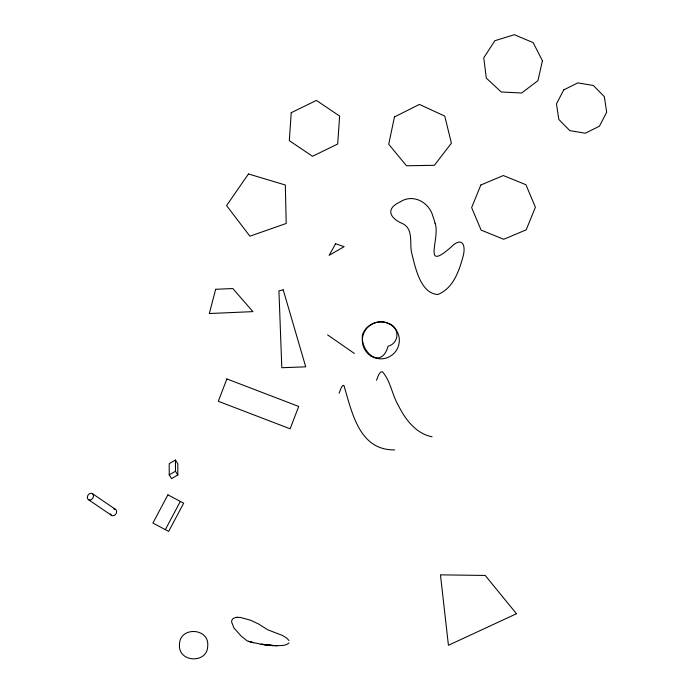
<?xml version="1.0" encoding="UTF-8"?>
<svg xmlns="http://www.w3.org/2000/svg" width="694" height="694" viewBox="0 0 694 694"><rect width="100%" height="100%" fill="white"/><g stroke="black" fill="none" stroke-linecap="round" stroke-linejoin="round"><path stroke-width="1.04" d="M339.114 393.246L341.075 388.076L342.628 385.569L343.894 385.396C351.893 411.82 359.024 450.579 394.678 449.859M376.504 380.225L378.594 374.96L380.503 372.184L382.307 371.637C390.791 381.023 392.032 395.164 398.616 405.938C405.469 419.757 416.131 433.568 432.067 436.83M165.337 529.652L180.327 501.415M289.051 642.878C285.737 646.183 280.333 645.455 276.038 645.689M175.469 460.035L169.215 463.627L169.215 474.835L171.548 478.617L177.811 475.034L177.811 463.826L175.469 460.035L175.469 471.243L177.811 475.034M169.215 474.835L175.469 471.243M288.964 640.51L286.691 638.081L282.484 635.461L267.884 629.866L258.454 623.923L250.543 620.21L240.141 617.391L235.925 617.417L233.167 618.467L232.004 619.785L231.57 621.919L233.921 627.94L241.07 635.964L247.238 640.935L248.652 641.386M237.435 617.27L236.611 617.322M250.517 641.933L262.818 644.648L276.394 645.689M275.05 645.672L277.34 645.698M273.67 645.628L271.233 645.507L274.685 645.646M260.979 644.093L273.28 645.576M271.58 645.463L273.02 645.559M271.831 645.481L262.445 644.336M267.303 645.194L269.758 645.411L268.786 645.325M265.802 645.038L268.266 645.281L266.756 645.134M265.542 644.813L262.566 644.362M250.864 642.054L253.51 642.757L248.4 641.317L249.953 641.759M92.458 493.66A3.6 2.819 -55.7 0 1 91.408 499.507A3.6 2.819 -55.7 0 1 87.383 496.731A3.6 2.819 -55.7 0 1 92.458 493.66L115.568 509.413M88.381 499.602L111.491 515.356M327.551 334.855L354.339 353.446M435.025 223.216C440.69 237.374 421.7 272.846 450.77 247.35C461.944 235.986 466.489 244.765 462.881 257.084C459.029 271.415 452.731 288.834 437.741 294.508C420.07 293.458 415.055 266.192 411.533 252.338C409.486 242.614 413.624 228.881 402.442 223.529C390.202 218.437 384.962 208.859 399.918 202.084C412.843 193.227 429.308 202.232 432.935 216.441A49.638 49.638 0 0 1 435.025 223.216M113.773 509.04A3.6 2.819 -55.7 0 1 116.627 511.565A3.6 2.819 -55.7 0 1 113.877 515.564A3.6 2.819 -55.7 0 1 110.511 513.803M179.494 644.474C177.733 662.64 207.688 664.106 207.714 645.862C209.475 627.706 179.52 626.231 179.494 644.474M362.424 335.046C360.377 352.092 381.284 370.379 388.067 346.237C399.891 343.088 399.822 326.579 388.137 323.335C378.447 318.85 365.244 325.044 362.424 335.046M291.228 112.706L289.294 140.648L312.526 156.297L337.692 144.005L339.626 116.063L316.395 100.413L291.228 112.706M394.461 116.948L388.718 144.257L406.493 165.771L434.392 165.293L451.412 143.181L444.741 116.089L419.393 104.412L394.461 116.948M542.448 60.786L537.911 80.686L521.645 93.005L501.259 91.998L486.303 78.118L483.761 57.862L494.831 40.72L514.332 34.7L533.139 42.62L542.448 60.786M215.661 289.285L209.319 313.523L252.92 311.632L232.82 288.548L215.661 289.285M226.877 378.924L218.306 401.279L290.135 428.805L298.706 406.45L226.877 378.924M480.838 185.003L471.634 207.601L481.107 230.096L503.705 239.3L526.199 229.827L535.395 207.22L525.922 184.734L503.324 175.53L480.838 185.003M563.736 89.899L556.475 103.857L558.8 119.411L569.826 130.628L585.337 133.222L599.408 126.204L606.677 112.255L604.344 96.7L593.327 85.475L577.807 82.881L563.736 89.899M167.913 494.831L152.923 523.059L168.659 531.413L183.65 503.185L167.913 494.831M335.61 243.776L329.121 255.305L344.172 246.648L335.61 243.776M248.469 173.96L226.574 205.589L249.901 236.194L286.206 223.468L285.321 185.003L248.469 173.96M516.475 613.739L448.428 645.281L440.456 574.849L485.21 575.447L516.475 613.739M283.221 289.84L278.936 290.855L281.807 367.725L305.724 366.831L283.221 289.84M370.917 355.97A18.512 18.512 0 0 0 399.328 341.11A18.512 18.512 0 0 0 372.253 323.942A18.512 18.512 0 0 0 370.917 355.97"/></g></svg>
